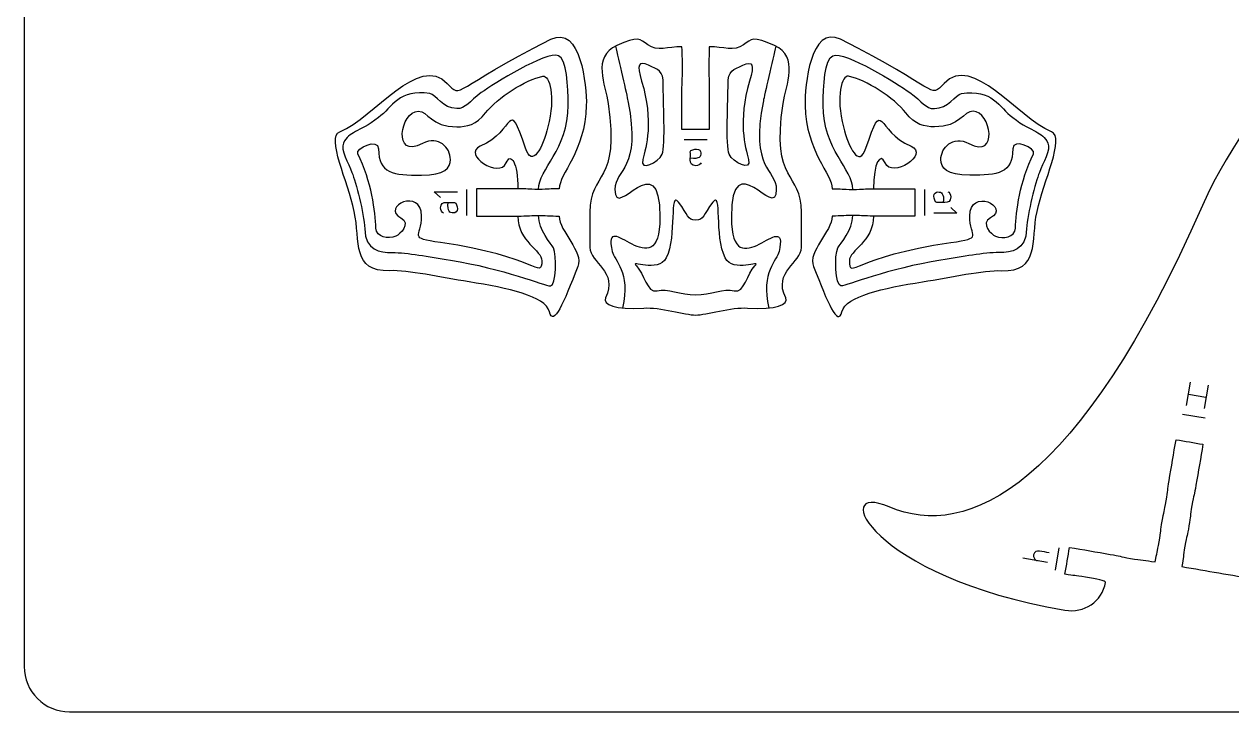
# Model space of a CAD drawing. Extents: x 0 to 200, y 0 to 300.
# Drawn here: x 0.1 to 132.9, y 0.1 to 75.8 of the extents above; entities that cross this region are included whole.
import ezdxf

# ---------------------------------------------------------------- set-up
doc = ezdxf.new("R2010")
doc.units = 0
doc.header["$MEASUREMENT"] = 0
doc.layers.add('DEFAULT', color=7, linetype='CONTINUOUS')

msp = doc.modelspace()

# ---------------------------------------------------------------- linework, layer by layer
at = {"layer": 'DEFAULT', "color": 7}
for points in [[(75.19, 63.03), (72.69, 63.03)], [(45.89, 56.68), (45.2, 57.32), (47.74, 57.32)], [(48.74, 57.58), (48.74, 54.72)], [(99.15, 54.72), (99.15, 57.58)], [(101.99, 55.61), (102.68, 54.98), (100.15, 54.98)], [(127.93, 33.8), (128.37, 36.39)], [(130.3, 36.06), (129.85, 33.47)], [(130.06, 34.69), (128.14, 35.02)], [(127.49, 32.86), (129.96, 32.44)], [(113.51, 15.68), (113.93, 18.14)], [(112.64, 16.55), (109.91, 17.02)]]:
    msp.add_lwpolyline(points, dxfattribs=at)
at = {"layer": 'DEFAULT', "color": 1}
for points, knots in [([(195.1, 0.1), (131.77, 0.1), (68.43, 0.1), (5.1, 0.1), (2.34, 0.1), (0.1, 2.34), (0.1, 5.1), (0.1, 101.77), (0.1, 198.43), (0.1, 295.1), (0.1, 297.86), (2.34, 300.1), (5.1, 300.1), (68.43, 300.1), (131.77, 300.1), (195.1, 300.1), (197.86, 300.1), (200.1, 297.86), (200.1, 295.1), (200.1, 198.43), (200.1, 101.77), (200.1, 5.1), (200.1, 2.34), (197.86, 0.1), (195.1, 0.1)], [0, 0, 0, 0, 538.583, 538.583, 538.583, 539.583, 539.583, 539.583, 1361.63, 1361.63, 1361.63, 1362.63, 1362.63, 1362.63, 1901.213, 1901.213, 1901.213, 1902.213, 1902.213, 1902.213, 2724.26, 2724.26, 2724.26, 2725.26, 2725.26, 2725.26, 2725.26]), ([(168.55, 102.54), (167.64, 101.87), (167.78, 101.89), (166.77, 101.14), (165.75, 100.38), (165.82, 100.51), (164.9, 99.83), (163.68, 98.93), (162.47, 98.02), (161.25, 97.12), (161.84, 96.31), (162.44, 95.51), (163.04, 94.71), (164.25, 95.61), (165.47, 96.52), (166.69, 97.42), (167.6, 98.09), (167.47, 98.08), (168.48, 98.83), (169.5, 99.58), (169.43, 99.45), (170.34, 100.13), (171.26, 100.81), (171.12, 100.79), (172.13, 101.54), (173.15, 102.29), (173.09, 102.16), (174, 102.84), (174.68, 101.92), (174.92, 101.7), (175.68, 100.69), (176.43, 99.67), (176.3, 99.73), (176.98, 98.82), (177.88, 97.6), (178.79, 96.39), (179.69, 95.17), (180.49, 95.76), (181.3, 96.36), (182.1, 96.95), (181.42, 97.87), (181.45, 97.73), (180.7, 98.75), (179.94, 99.76), (179.37, 100.59), (179.49, 100.69), (181.14, 101.91), (183.6, 101.47), (184.84, 99.8), (188.24, 95.23), (189.72, 85.73), (185.88, 86.4), (185.55, 86.46), (185.22, 86.52), (184.89, 86.58), (184.41, 83.87), (183.93, 81.17), (183.45, 78.46), (182.33, 78.66), (182.44, 78.58), (181.19, 78.8), (179.95, 79.02), (180.08, 79.06), (178.97, 79.26), (177.85, 79.45), (177.96, 79.37), (176.71, 79.59), (175.47, 79.81), (175.61, 79.85), (174.49, 80.05), (173.37, 80.25), (173.48, 80.16), (172.24, 80.38), (171, 80.61), (171.13, 80.65), (170.01, 80.84), (168.51, 81.11), (167.02, 81.37), (165.53, 81.64), (165.35, 80.65), (165.18, 79.67), (165, 78.68), (166.5, 78.42), (167.99, 78.16), (169.48, 77.89), (170.6, 77.69), (170.49, 77.78), (171.74, 77.56), (172.98, 77.33), (172.84, 77.3), (173.96, 77.1), (175.08, 76.9), (174.97, 76.98), (176.21, 76.76), (177.46, 76.54), (177.32, 76.5), (178.44, 76.3), (179.56, 76.1), (179.45, 76.19), (180.69, 75.97), (181.94, 75.75), (181.8, 75.71), (182.92, 75.51), (182.72, 74.39), (182.81, 74.5), (182.59, 73.26), (182.37, 72.01), (182.25, 71.71), (182.05, 70.58), (181.79, 69.09), (181.52, 67.6), (181.26, 66.1), (182.24, 65.93), (183.23, 65.76), (184.21, 65.58), (184.41, 66.7), (184.33, 66.59), (184.55, 67.83), (184.77, 69.08), (184.98, 70.06), (185.14, 70.03), (187.26, 69.66), (188.54, 67.66), (188.17, 65.54), (186.58, 56.58), (181.07, 54.78), (179.85, 55.5), (179.57, 55.67), (179.28, 55.84), (179, 56.01), (177.59, 53.65), (176.18, 51.29), (174.78, 48.93), (173.8, 49.52), (173.88, 49.4), (172.79, 50.05), (171.7, 50.69), (171.84, 50.68), (170.87, 51.27), (169.89, 51.85), (169.97, 51.72), (168.88, 52.37), (167.8, 53.02), (167.94, 53.01), (166.96, 53.59), (165.98, 54.17), (166.06, 54.06), (164.97, 54.7), (163.89, 55.35), (164.03, 55.34), (163.06, 55.92), (161.75, 56.7), (160.45, 57.48), (159.14, 58.25), (158.63, 57.39), (158.12, 56.53), (157.61, 55.68), (158.91, 54.9), (160.21, 54.12), (161.52, 53.35), (162.49, 52.76), (162.42, 52.88), (163.5, 52.23), (164.59, 51.59), (164.45, 51.6), (165.42, 51.02), (166.4, 50.43), (166.33, 50.55), (167.41, 49.91), (168.5, 49.26), (168.36, 49.27), (169.33, 48.69), (170.31, 48.11), (170.23, 48.22), (171.32, 47.58), (172.4, 46.93), (172.27, 46.94), (173.24, 46.36), (172.66, 45.39), (172.55, 45.08), (171.9, 43.99), (171.25, 42.91), (171.26, 43.05), (170.68, 42.07), (169.91, 40.76), (169.13, 39.46), (168.35, 38.16), (169.21, 37.65), (170.07, 37.13), (170.93, 36.62), (171.51, 37.6), (171.4, 37.52), (172.04, 38.61), (172.69, 39.7), (173.23, 40.54), (173.37, 40.46), (175.22, 39.36), (175.72, 37.04), (174.62, 35.19), (174.23, 34.53), (173.84, 33.88), (173.45, 33.23), (169.87, 27.22), (165.07, 25.46), (163.09, 28.82), (162.92, 29.11), (162.75, 29.39), (162.58, 29.68), (160.21, 28.28), (157.84, 26.89), (155.47, 25.49), (154.89, 26.47), (154.9, 26.32), (154.26, 27.41), (153.62, 28.5), (153.74, 28.42), (153.16, 29.4), (152.58, 30.38), (152.59, 30.24), (151.94, 31.33), (151.3, 32.42), (151.42, 32.34), (150.84, 33.32), (150.27, 34.3), (150.27, 34.15), (149.63, 35.24), (148.99, 36.33), (149.11, 36.26), (148.53, 37.23), (147.76, 38.54), (146.99, 39.85), (146.22, 41.16), (145.35, 40.65), (144.49, 40.14), (143.63, 39.63), (144.4, 38.32), (145.18, 37.02), (145.95, 35.71), (146.52, 34.73), (146.52, 34.87), (147.16, 33.78), (147.81, 32.7), (147.68, 32.77), (148.26, 31.8), (148.84, 30.81), (148.83, 30.95), (149.47, 29.87), (150.12, 28.78), (150, 28.86), (150.58, 27.88), (151.15, 26.9), (151.14, 27.04), (151.79, 25.95), (152.43, 24.86), (152.31, 24.94), (152.89, 23.96), (151.91, 23.38), (152.06, 23.39), (150.97, 22.75), (149.88, 22.11), (149.57, 22), (148.59, 21.41), (147.28, 20.64), (145.98, 19.87), (144.67, 19.1), (145.18, 18.24), (145.69, 17.38), (146.2, 16.52), (147.18, 17.1), (147.04, 17.09), (148.13, 17.73), (149.21, 18.38), (150.1, 18.86), (150.18, 18.72), (151.28, 16.87), (150.59, 14.59), (148.74, 13.49), (143.17, 10.2), (134.73, 9.86), (135.38, 13.7), (135.44, 14.03), (135.5, 14.36), (135.55, 14.69), (132.84, 15.15), (130.13, 15.62), (127.42, 16.08), (127.62, 17.21), (127.53, 17.09), (127.74, 18.34), (127.96, 19.58), (128, 19.45), (128.19, 20.57), (128.39, 21.69), (128.3, 21.57), (128.51, 22.82), (128.73, 24.06), (128.77, 23.93), (128.96, 25.05), (129.22, 26.55), (129.47, 28.04), (129.73, 29.54), (128.74, 29.71), (127.76, 29.88), (126.77, 30.04), (126.51, 28.55), (126.26, 27.05), (126, 25.56), (125.81, 24.44), (125.89, 24.55), (125.68, 23.31), (125.47, 22.06), (125.43, 22.19), (125.24, 21.08), (125.04, 19.95), (125.13, 20.06), (124.91, 18.82), (124.7, 17.57), (124.66, 17.71), (124.47, 16.59), (123.34, 16.78), (123.02, 16.77), (121.77, 16.99), (120.53, 17.2), (120.66, 17.24), (119.54, 17.43), (118.04, 17.69), (116.55, 17.94), (115.05, 18.2), (114.89, 17.22), (114.72, 16.23), (114.55, 15.24), (115.67, 15.05), (115.56, 15.14), (116.8, 14.92), (118.05, 14.7), (119.04, 14.5), (119.01, 14.35), (118.65, 12.22), (116.66, 10.93), (114.53, 11.29), (92.98, 14.98), (88.54, 25.52), (95.21, 22.65), (103.85, 18.92), (116.11, 24.92), (129.67, 55.81), (135.81, 69.78), (149.44, 79.57), (146.17, 85.08), (142.88, 90.65), (141.99, 93.08), (140.77, 95.27), (141.76, 95.83), (141.62, 95.82), (142.72, 96.44), (143.82, 97.05), (143.74, 96.94), (144.73, 97.49), (146.06, 98.23), (147.38, 98.98), (148.71, 99.72), (148.22, 100.59), (147.73, 101.46), (147.24, 102.33), (145.92, 101.59), (144.59, 100.85), (143.27, 100.11), (142.28, 99.56), (142.42, 99.56), (141.32, 98.94), (140.21, 98.33), (140.29, 98.44), (139.3, 97.89), (138.25, 99.77), (138.33, 103.29), (140.21, 104.35), (141.2, 104.9), (143.19, 106.01), (144.18, 106.57), (153.83, 111.97), (167.29, 111.88), (169.62, 108.74), (169.86, 108.42), (172.21, 105.25), (172.21, 105.25), (171.29, 104.58), (171.43, 104.6), (170.42, 103.85), (169.4, 103.09), (169.47, 103.22), (168.55, 102.54)], [1, 1, 1, 1, 2, 2, 2, 3, 3, 3, 15.901539, 15.901539, 15.901539, 24.40583, 24.40583, 24.40583, 37.298999, 37.298999, 37.298999, 38.298999, 38.298999, 38.298999, 39.298999, 39.298999, 39.298999, 40.298999, 40.298999, 40.298999, 41.298999, 41.298999, 41.298999, 42.298999, 42.298999, 42.298999, 43.298999, 43.298999, 43.298999, 56.199425, 56.199425, 56.199425, 64.703948, 64.703948, 64.703948, 65.703948, 65.703948, 65.703948, 66.703948, 66.703948, 66.703948, 67.703948, 67.703948, 67.703948, 68.703948, 68.703948, 68.703948, 71.553339, 71.553339, 71.553339, 94.932107, 94.932107, 94.932107, 95.932107, 95.932107, 95.932107, 96.932107, 96.932107, 96.932107, 97.932107, 97.932107, 97.932107, 98.932107, 98.932107, 98.932107, 99.932107, 99.932107, 99.932107, 100.932107, 100.932107, 100.932107, 113.826353, 113.826353, 113.826353, 122.330133, 122.330133, 122.330133, 135.226397, 135.226397, 135.226397, 136.226397, 136.226397, 136.226397, 137.226397, 137.226397, 137.226397, 138.226397, 138.226397, 138.226397, 139.226397, 139.226397, 139.226397, 140.226397, 140.226397, 140.226397, 141.226397, 141.226397, 141.226397, 142.226397, 142.226397, 142.226397, 143.226397, 143.226397, 143.226397, 156.120342, 156.120342, 156.120342, 164.624933, 164.624933, 164.624933, 165.624933, 165.624933, 165.624933, 166.624933, 166.624933, 166.624933, 167.624933, 167.624933, 167.624933, 168.624933, 168.624933, 168.624933, 171.455362, 171.455362, 171.455362, 194.815119, 194.815119, 194.815119, 195.815119, 195.815119, 195.815119, 196.815119, 196.815119, 196.815119, 197.815119, 197.815119, 197.815119, 198.815119, 198.815119, 198.815119, 199.815119, 199.815119, 199.815119, 200.815119, 200.815119, 200.815119, 213.72133, 213.72133, 213.72133, 222.225138, 222.225138, 222.225138, 235.119156, 235.119156, 235.119156, 236.119156, 236.119156, 236.119156, 237.119156, 237.119156, 237.119156, 238.119156, 238.119156, 238.119156, 239.119156, 239.119156, 239.119156, 240.119156, 240.119156, 240.119156, 241.119156, 241.119156, 241.119156, 242.119156, 242.119156, 242.119156, 243.119156, 243.119156, 243.119156, 256.01215, 256.01215, 256.01215, 264.515593, 264.515593, 264.515593, 265.515593, 265.515593, 265.515593, 266.515593, 266.515593, 266.515593, 267.515593, 267.515593, 267.515593, 273.97717, 273.97717, 273.97717, 274.97717, 274.97717, 274.97717, 277.82054, 277.82054, 277.82054, 301.210977, 301.210977, 301.210977, 302.210977, 302.210977, 302.210977, 303.210977, 303.210977, 303.210977, 304.210977, 304.210977, 304.210977, 305.210977, 305.210977, 305.210977, 306.210977, 306.210977, 306.210977, 307.210977, 307.210977, 307.210977, 320.12018, 320.12018, 320.12018, 328.624647, 328.624647, 328.624647, 341.525202, 341.525202, 341.525202, 342.525202, 342.525202, 342.525202, 343.525202, 343.525202, 343.525202, 344.525202, 344.525202, 344.525202, 345.525202, 345.525202, 345.525202, 346.525202, 346.525202, 346.525202, 347.525202, 347.525202, 347.525202, 348.525202, 348.525202, 348.525202, 349.525202, 349.525202, 349.525202, 362.416913, 362.416913, 362.416913, 370.920519, 370.920519, 370.920519, 371.920519, 371.920519, 371.920519, 372.920519, 372.920519, 372.920519, 373.920519, 373.920519, 373.920519, 374.920519, 374.920519, 374.920519, 377.76534, 377.76534, 377.76534, 401.152805, 401.152805, 401.152805, 402.152805, 402.152805, 402.152805, 403.152805, 403.152805, 403.152805, 404.152805, 404.152805, 404.152805, 405.152805, 405.152805, 405.152805, 418.055926, 418.055926, 418.055926, 426.559396, 426.559396, 426.559396, 439.461248, 439.461248, 439.461248, 440.461248, 440.461248, 440.461248, 441.461248, 441.461248, 441.461248, 442.461248, 442.461248, 442.461248, 443.461248, 443.461248, 443.461248, 444.461248, 444.461248, 444.461248, 445.461248, 445.461248, 445.461248, 458.363269, 458.363269, 458.363269, 466.867193, 466.867193, 466.867193, 467.867193, 467.867193, 467.867193, 468.867193, 468.867193, 468.867193, 469.867193, 469.867193, 469.867193, 470.867193, 470.867193, 470.867193, 471.867193, 471.867193, 471.867193, 472.867193, 472.867193, 472.867193, 473.867193, 473.867193, 473.867193, 474.867193, 474.867193, 474.867193, 475.867193, 475.867193, 475.867193, 488.775362, 488.775362, 488.775362, 497.279503, 497.279503, 497.279503, 510.185926, 510.185926, 510.185926, 511.185926, 511.185926, 511.185926, 512.185926, 512.185926, 512.185926, 513.185926, 513.185926, 513.185926, 514.185926, 514.185926, 514.185926, 515.185926, 515.185926, 515.185926, 516.185926, 516.185926, 516.185926, 517.185926, 517.185926, 517.185926, 518.185926, 518.185926, 518.185926, 518.185926]), ([(34.81, 63.93), (33.32, 63.32), (35.7, 58.46), (36.4, 55.16), (37.1, 51.87), (36.09, 48.48), (40.31, 48.64), (42.29, 48.71), (45.89, 47.92), (49.02, 47.41), (53.29, 46.71), (57.41, 45.86), (57.86, 44.13), (58.32, 42.39), (59.4, 45.09), (60.99, 49.09), (61.65, 50.75), (58.94, 52.95), (58.94, 54.65), (57.8, 54.65), (57.93, 54.71), (56.66, 54.71), (55.4, 54.71), (55.52, 54.65), (54.39, 54.65), (52.87, 54.65), (51.35, 54.65), (49.84, 54.65), (49.84, 55.65), (49.84, 56.65), (49.84, 57.65), (51.35, 57.65), (52.87, 57.65), (54.39, 57.65), (55.52, 57.65), (55.4, 57.58), (56.66, 57.58), (57.93, 57.58), (57.8, 57.65), (58.94, 57.65), (58.94, 59.3), (61.79, 61.72), (61.92, 66.81), (61.97, 68.99), (61.29, 75.74), (58.02, 74.1), (47.09, 68.63), (48.29, 67.46), (46.62, 69.24), (43.5, 72.57), (38.58, 65.48), (34.81, 63.93)], [1, 1, 1, 1, 2, 2, 2, 3, 3, 3, 4, 4, 4, 5, 5, 5, 6, 6, 6, 7, 7, 7, 8, 8, 8, 9, 9, 9, 21.895, 21.895, 21.895, 30.399, 30.399, 30.399, 43.297, 43.297, 43.297, 44.297, 44.297, 44.297, 45.297, 45.297, 45.297, 46.297, 46.297, 46.297, 47.297, 47.297, 47.297, 48.297, 48.297, 48.297, 49.297, 49.297, 49.297, 49.297]), ([(113.07, 63.93), (114.57, 63.32), (112.19, 58.46), (111.48, 55.16), (110.78, 51.87), (111.8, 48.48), (107.57, 48.64), (105.6, 48.71), (102, 47.92), (98.87, 47.41), (94.6, 46.71), (90.47, 45.86), (90.02, 44.13), (89.57, 42.39), (88.49, 45.09), (86.9, 49.09), (86.24, 50.75), (88.95, 52.95), (88.95, 54.65), (90.09, 54.65), (89.96, 54.71), (91.22, 54.71), (92.48, 54.71), (92.36, 54.65), (93.5, 54.65), (95.01, 54.65), (96.53, 54.65), (98.05, 54.65), (98.05, 55.65), (98.05, 56.65), (98.05, 57.65), (96.53, 57.65), (95.01, 57.65), (93.5, 57.65), (92.36, 57.65), (92.48, 57.58), (91.22, 57.58), (89.96, 57.58), (90.09, 57.65), (88.95, 57.65), (88.95, 59.3), (86.09, 61.72), (85.97, 66.81), (85.91, 68.99), (86.59, 75.74), (89.86, 74.1), (100.79, 68.63), (99.59, 67.46), (101.26, 69.24), (104.39, 72.57), (109.3, 65.48), (113.07, 63.93)], [1, 1, 1, 1, 2, 2, 2, 3, 3, 3, 4, 4, 4, 5, 5, 5, 6, 6, 6, 7, 7, 7, 8, 8, 8, 9, 9, 9, 21.896, 21.896, 21.896, 30.4, 30.4, 30.4, 43.298, 43.298, 43.298, 44.298, 44.298, 44.298, 45.298, 45.298, 45.298, 46.298, 46.298, 46.298, 47.298, 47.298, 47.298, 48.298, 48.298, 48.298, 49.298, 49.298, 49.298, 49.298]), ([(62.31, 55.09), (62.31, 59.57), (65.66, 58.18), (64.32, 67.04), (64.02, 69.06), (62.51, 72.17), (65.26, 73.42), (67.64, 74.51), (67.8, 74.12), (68.68, 73.49), (69.75, 72.72), (70.86, 73.28), (72.44, 73.28), (72.44, 72.15), (72.51, 72.28), (72.51, 71.01), (72.51, 69.75), (72.44, 69.87), (72.44, 68.74), (72.44, 67.22), (72.44, 65.7), (72.44, 64.19), (73.44, 64.19), (74.44, 64.19), (75.44, 64.19), (75.44, 65.7), (75.44, 67.22), (75.44, 68.74), (75.44, 69.87), (75.38, 69.75), (75.38, 71.01), (75.38, 72.28), (75.44, 72.15), (75.44, 73.28), (77.02, 73.28), (78.13, 72.72), (79.2, 73.49), (80.09, 74.12), (80.23, 74.51), (82.62, 73.42), (85.37, 72.17), (83.86, 69.06), (83.56, 67.04), (82.22, 58.18), (85.58, 59.57), (85.58, 55.09), (85.58, 53.79), (85.58, 52.49), (85.58, 51.19), (85.58, 49.51), (82.43, 48.58), (83.84, 45.64), (84.17, 44.97), (82.83, 44.29), (79.63, 44.53), (77.93, 44.66), (75.06, 43.76), (73.94, 43.76), (72.83, 43.76), (69.96, 44.66), (68.25, 44.53), (65.05, 44.29), (63.71, 44.97), (64.04, 45.64), (65.46, 48.58), (62.31, 49.51), (62.31, 51.19), (62.31, 52.49), (62.31, 53.79), (62.31, 55.09)], [11.05, 11.05, 11.05, 11.05, 12.05, 12.05, 12.05, 13.05, 13.05, 13.05, 14.05, 14.05, 14.05, 15.05, 15.05, 15.05, 16.05, 16.05, 16.05, 17.05, 17.05, 17.05, 29.946, 29.946, 29.946, 38.45, 38.45, 38.45, 51.346, 51.346, 51.346, 52.346, 52.346, 52.346, 53.346, 53.346, 53.346, 54.346, 54.346, 54.346, 55.346, 55.346, 55.346, 56.346, 56.346, 56.346, 57.346, 57.346, 57.346, 68.396, 68.396, 68.396, 69.396, 69.396, 69.396, 70.396, 70.396, 70.396, 71.396, 71.396, 71.396, 72.396, 72.396, 72.396, 73.396, 73.396, 73.396, 74.396, 74.396, 74.396, 85.446, 85.446, 85.446, 85.446])]:
    msp.add_open_spline(points, degree=3, knots=knots, dxfattribs=at)
at = {"layer": 'DEFAULT', "color": 5}
for points, knots in [([(65.12, 73.35), (65.44, 72), (66.4, 67.81), (66.49, 67.33), (68.02, 59.67), (65.07, 59.89), (65.07, 57.58), (65.07, 53.88), (70.01, 62.84), (70.01, 54.5), (70.01, 46.41), (63.6, 56), (64.76, 50.76), (64.98, 49.77), (66.84, 48.53), (65.9, 44.53)], [0, 0, 0, 0, 1, 1, 1, 2, 2, 2, 3, 3, 3, 4, 4, 4, 5, 5, 5, 5]), ([(82.77, 73.35), (82.44, 72), (81.49, 67.81), (81.39, 67.33), (79.86, 59.67), (82.81, 59.89), (82.81, 57.58), (82.81, 53.88), (77.87, 62.84), (77.87, 54.5), (77.87, 46.41), (84.28, 56), (83.12, 50.76), (82.91, 49.77), (81.05, 48.53), (81.98, 44.53)], [0, 0, 0, 0, 1, 1, 1, 2, 2, 2, 3, 3, 3, 4, 4, 4, 5, 5, 5, 5]), ([(56.66, 57.58), (56.66, 59.86), (59.92, 61.88), (59.92, 66.86), (59.92, 68.88), (59.76, 71.97), (58.87, 72.29), (57.44, 72.8), (51.75, 69.22), (50.37, 68.23), (48.99, 67.24), (48.65, 66.46), (47.69, 66.47), (46.14, 66.49), (45.4, 68.01), (44.71, 68.12), (41.32, 68.67), (40.58, 66.62), (39.06, 65.48), (36.8, 63.78), (35.86, 64), (35.22, 62.68), (34.86, 61.94), (35.78, 60.44), (36.15, 59.45), (36.55, 58.37), (37.48, 55.02), (37.55, 53.25), (37.64, 50.84), (39.18, 50.64), (40.58, 50.64), (42.25, 50.64), (44.54, 50.18), (46.98, 49.8), (52.8, 48.87), (57.33, 46.97), (57.97, 46.97), (58.6, 46.97), (58.71, 50.38), (58.3, 51.14), (58.02, 51.64), (56.66, 53.12), (56.66, 54.71)], [0, 0, 0, 0, 1, 1, 1, 2, 2, 2, 3, 3, 3, 4, 4, 4, 5, 5, 5, 6, 6, 6, 7, 7, 7, 8, 8, 8, 9, 9, 9, 10, 10, 10, 11, 11, 11, 12, 12, 12, 13, 13, 13, 14, 14, 14, 14]), ([(91.22, 57.58), (91.22, 59.86), (87.97, 61.88), (87.97, 66.86), (87.97, 68.88), (88.13, 71.97), (89.02, 72.29), (90.45, 72.8), (96.13, 69.22), (97.51, 68.23), (98.89, 67.24), (99.23, 66.46), (100.19, 66.47), (101.74, 66.49), (102.49, 68.01), (103.17, 68.12), (106.57, 68.67), (107.31, 66.62), (108.82, 65.48), (111.08, 63.78), (112.02, 64), (112.67, 62.68), (113.03, 61.94), (112.11, 60.44), (111.74, 59.45), (111.34, 58.37), (110.41, 55.02), (110.34, 53.25), (110.24, 50.84), (108.7, 50.64), (107.31, 50.64), (105.63, 50.64), (103.35, 50.18), (100.91, 49.8), (95.09, 48.87), (90.55, 46.97), (89.92, 46.97), (89.28, 46.97), (89.17, 50.38), (89.59, 51.14), (89.86, 51.64), (91.22, 53.12), (91.22, 54.71)], [0, 0, 0, 0, 1, 1, 1, 2, 2, 2, 3, 3, 3, 4, 4, 4, 5, 5, 5, 6, 6, 6, 7, 7, 7, 8, 8, 8, 9, 9, 9, 10, 10, 10, 11, 11, 11, 12, 12, 12, 13, 13, 13, 14, 14, 14, 14])]:
    msp.add_open_spline(points, degree=3, knots=knots, dxfattribs=at)
at = {"layer": 'DEFAULT', "color": 3}
for points, knots in [([(68, 69.51), (67.45, 71.33), (67.67, 71.75), (68.75, 71.25), (69.83, 70.75), (70.4, 70.67), (70.38, 69.14), (70.36, 67.6), (70.65, 62.36), (70.26, 61.45), (69.87, 60.54), (67.75, 59.51), (68.12, 60.88), (68.5, 62.25), (69.34, 65.04), (68, 69.51)], [0, 0, 0, 0, 1, 1, 1, 2, 2, 2, 3, 3, 3, 4, 4, 4, 5, 5, 5, 5]), ([(79.88, 69.51), (80.43, 71.33), (80.22, 71.75), (79.14, 71.25), (78.06, 70.75), (77.48, 70.67), (77.5, 69.14), (77.52, 67.6), (77.23, 62.36), (77.62, 61.45), (78.02, 60.54), (80.13, 59.51), (79.76, 60.88), (79.39, 62.25), (78.55, 65.04), (79.88, 69.51)], [0, 0, 0, 0, 1, 1, 1, 2, 2, 2, 3, 3, 3, 4, 4, 4, 5, 5, 5, 5]), ([(54.39, 54.65), (54.39, 51.83), (57.07, 50.86), (57.03, 49.74), (56.97, 47.6), (56.55, 50.2), (45.9, 51.74), (42.22, 52.26), (43.81, 52.26), (43.81, 54.65), (43.81, 57.8), (39.28, 55.7), (41.53, 54.44), (42.65, 53.82), (41.46, 52.66), (40.97, 52.44), (40.15, 52.08), (38.81, 52.3), (38.78, 53.32), (38.73, 55.11), (38.3, 58.49), (36.79, 61.5), (36.5, 62.08), (39.07, 63.32), (39.07, 62.04), (39.07, 59.36), (40.65, 59.14), (43.81, 59.14), (46.36, 59.14), (46.98, 59.94), (46.98, 60.87), (46.98, 62.14), (45.67, 63.59), (43.91, 62.64), (40.53, 60.82), (41.5, 66.19), (43.44, 66.19), (44.52, 66.19), (44.82, 64.47), (47.67, 64.47), (48.76, 64.47), (49.83, 64.68), (50.84, 66), (52.13, 67.68), (55.23, 69.65), (57.13, 70.04), (57.9, 70.2), (58.55, 67.8), (57.7, 64.45), (57.13, 62.18), (55.97, 59.88), (55.22, 62.12), (53.25, 67.99), (54.18, 63.99), (50.26, 62.33), (48.17, 61.44), (52.37, 58.74), (53.11, 60.51), (53.61, 61.7), (54.39, 60.53), (54.39, 57.65)], [0, 0, 0, 0, 1, 1, 1, 2, 2, 2, 3, 3, 3, 4, 4, 4, 5, 5, 5, 6, 6, 6, 7, 7, 7, 8, 8, 8, 9, 9, 9, 10, 10, 10, 11, 11, 11, 12, 12, 12, 13, 13, 13, 14, 14, 14, 15, 15, 15, 16, 16, 16, 17, 17, 17, 18, 18, 18, 19, 19, 19, 20, 20, 20, 20]), ([(93.5, 54.65), (93.5, 51.83), (90.82, 50.86), (90.85, 49.74), (90.91, 47.6), (91.33, 50.2), (101.99, 51.74), (105.67, 52.26), (104.08, 52.26), (104.08, 54.65), (104.08, 57.8), (108.61, 55.7), (106.35, 54.44), (105.23, 53.82), (106.42, 52.66), (106.92, 52.44), (107.73, 52.08), (109.07, 52.3), (109.1, 53.32), (109.16, 55.11), (109.59, 58.49), (111.09, 61.5), (111.38, 62.08), (108.81, 63.32), (108.81, 62.04), (108.81, 59.36), (107.23, 59.14), (104.08, 59.14), (101.53, 59.14), (100.9, 59.94), (100.9, 60.87), (100.9, 62.14), (102.22, 63.59), (103.98, 62.64), (107.36, 60.82), (106.38, 66.19), (104.45, 66.19), (103.37, 66.19), (103.06, 64.47), (100.21, 64.47), (99.13, 64.47), (98.06, 64.68), (97.05, 66), (95.76, 67.68), (92.66, 69.65), (90.76, 70.04), (89.99, 70.2), (89.34, 67.8), (90.19, 64.45), (90.76, 62.18), (91.91, 59.88), (92.67, 62.12), (94.64, 67.99), (93.7, 63.99), (97.63, 62.33), (99.71, 61.44), (95.52, 58.74), (94.77, 60.51), (94.27, 61.7), (93.5, 60.53), (93.5, 57.65)], [0, 0, 0, 0, 1, 1, 1, 2, 2, 2, 3, 3, 3, 4, 4, 4, 5, 5, 5, 6, 6, 6, 7, 7, 7, 8, 8, 8, 9, 9, 9, 10, 10, 10, 11, 11, 11, 12, 12, 12, 13, 13, 13, 14, 14, 14, 15, 15, 15, 16, 16, 16, 17, 17, 17, 18, 18, 18, 19, 19, 19, 20, 20, 20, 20]), ([(70.7, 50.05), (71.9, 52.45), (70.99, 57.57), (72.07, 56.17), (73.15, 54.78), (73, 54.19), (73.94, 54.19), (74.89, 54.19), (74.74, 54.78), (75.82, 56.17), (76.89, 57.57), (75.98, 52.45), (77.19, 50.05), (78.05, 48.3), (81.3, 49.96), (80.46, 49.17), (79.63, 48.38), (79.3, 46.14), (78.18, 46.43), (77.06, 46.72), (75.57, 45.98), (73.94, 45.98), (72.32, 45.98), (70.82, 46.72), (69.7, 46.43), (68.58, 46.14), (68.25, 48.38), (67.42, 49.17), (66.59, 49.96), (69.83, 48.3), (70.7, 50.05)], [1, 1, 1, 1, 2, 2, 2, 3, 3, 3, 4, 4, 4, 5, 5, 5, 6, 6, 6, 7, 7, 7, 8, 8, 8, 9, 9, 9, 10, 10, 10, 11, 11, 11, 11])]:
    msp.add_open_spline(points, degree=3, knots=knots, dxfattribs=at)
at = {"layer": 'DEFAULT', "color": 7}
for points, knots in [([(74.53, 60.51), (74.53, 60.35), (74.2, 60.19), (73.97, 60.19), (73.47, 60.19), (73.35, 60.45), (73.35, 60.82), (73.35, 60.82), (73.37, 61.6), (73.35, 61.72), (73.35, 61.92), (73.83, 62.02), (74.05, 62.02), (74.36, 62.02), (74.52, 61.81), (74.52, 61.59), (74.52, 61.21), (74.39, 60.88), (73.35, 61.02)], [0, 0, 0, 0, 1, 1, 1, 2, 2, 2, 3, 3, 3, 4, 4, 4, 5, 5, 5, 6, 6, 6, 6]), ([(101.66, 57.32), (101.82, 57.32), (101.99, 56.99), (101.99, 56.75), (101.99, 56.25), (101.73, 56.14), (101.35, 56.14), (101.35, 56.14), (100.58, 56.15), (100.45, 56.13), (100.26, 56.13), (100.15, 56.62), (100.15, 56.84), (100.15, 57.15), (100.37, 57.3), (100.59, 57.3), (100.96, 57.3), (101.29, 57.17), (101.16, 56.14)], [0, 0, 0, 0, 1, 1, 1, 2, 2, 2, 3, 3, 3, 4, 4, 4, 5, 5, 5, 6, 6, 6, 6]), ([(46.22, 54.98), (46.06, 54.98), (45.9, 55.31), (45.9, 55.54), (45.9, 56.04), (46.16, 56.16), (46.54, 56.16), (46.54, 56.16), (47.31, 56.14), (47.44, 56.16), (47.63, 56.16), (47.74, 55.68), (47.74, 55.46), (47.74, 55.15), (47.52, 54.99), (47.3, 54.99), (46.93, 54.99), (46.6, 55.12), (46.73, 56.16)], [0, 0, 0, 0, 1, 1, 1, 2, 2, 2, 3, 3, 3, 4, 4, 4, 5, 5, 5, 6, 6, 6, 6]), ([(112.82, 17.6), (112.46, 17.66), (112.11, 17.72), (111.75, 17.78), (111.45, 17.83), (111.18, 17.75), (111.11, 17.38), (111.07, 17.13), (111.19, 16.9), (111.36, 16.8), (111.41, 16.77), (111.45, 16.75), (111.52, 16.74)], [0, 0, 0, 0, 3.071819, 3.071819, 3.071819, 4.071819, 4.071819, 4.071819, 5.071819, 5.071819, 5.071819, 6.071819, 6.071819, 6.071819, 6.071819])]:
    msp.add_open_spline(points, degree=3, knots=knots, dxfattribs=at)

doc.saveas('drawing.dxf')
